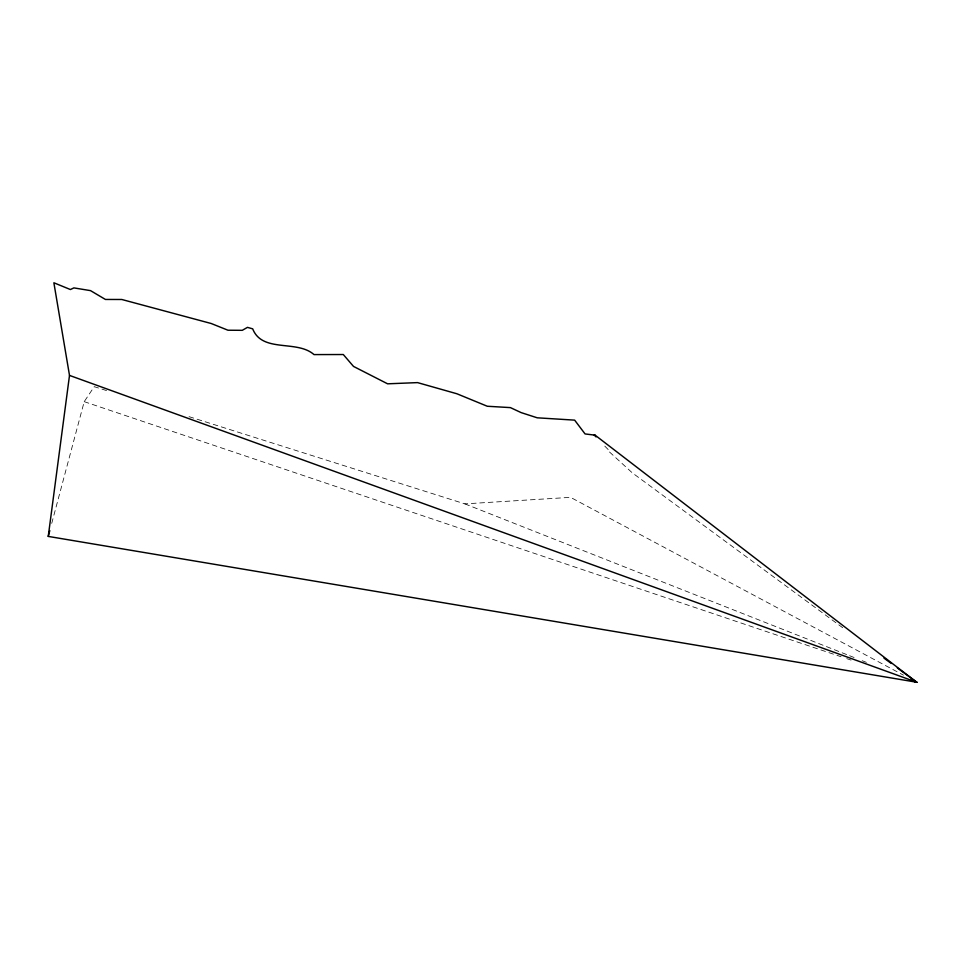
<?xml version="1.0" encoding="UTF-8"?>
<svg xmlns="http://www.w3.org/2000/svg" width="965" height="965" viewBox="0 0 965 965"><rect width="100%" height="100%" fill="white"/><g stroke="black" fill="none" stroke-linecap="round" stroke-linejoin="round"><path stroke-width="0.72" stroke-dasharray="4.83 3.62" d="M51.724 523.368L84.208 401.657L94.22 386.675L108.587 391.223M189.043 416.663L464.865 503.875L570.556 497.349L903.481 675.15M84.208 401.657L841.07 656.731M846.775 658.649L851.058 660.096M464.865 503.875L848.199 655.175M849.598 655.73L856.594 658.492M862.191 660.699L866.389 662.352M842.698 627.72L632.328 472.874L608.408 450.993L609.072 450.45L603.885 445.191"/><path stroke-width="1.45" d="M48.25 536.407L69.504 375.409L53.871 282.769L70.397 289.536L73.883 287.896L90.541 290.634L105.426 299.452L121.795 299.488L211.202 323.504L227.969 330.223L242.275 330.32L247.474 327.364L252.697 328.848C262.239 353.214 296.834 339.451 313.999 354.589L343.299 354.529L353.516 366.423L387.604 383.817L417.543 382.61L456.879 393.756L487.301 406.253L510.425 407.616L521.112 412.598L537.24 417.809L574.645 420.137L585.067 433.936L595.128 435.179L916.75 682.231L48.25 536.407L49.794 530.617M595.128 435.179L594.247 435.094L596.032 436.916M912.468 680.795L916.75 682.231L897.329 667.937M69.504 375.409L916.75 682.231L911.443 679.396M912.552 680.578L916.75 682.231M883.976 658.106L891.262 663.462"/></g></svg>
